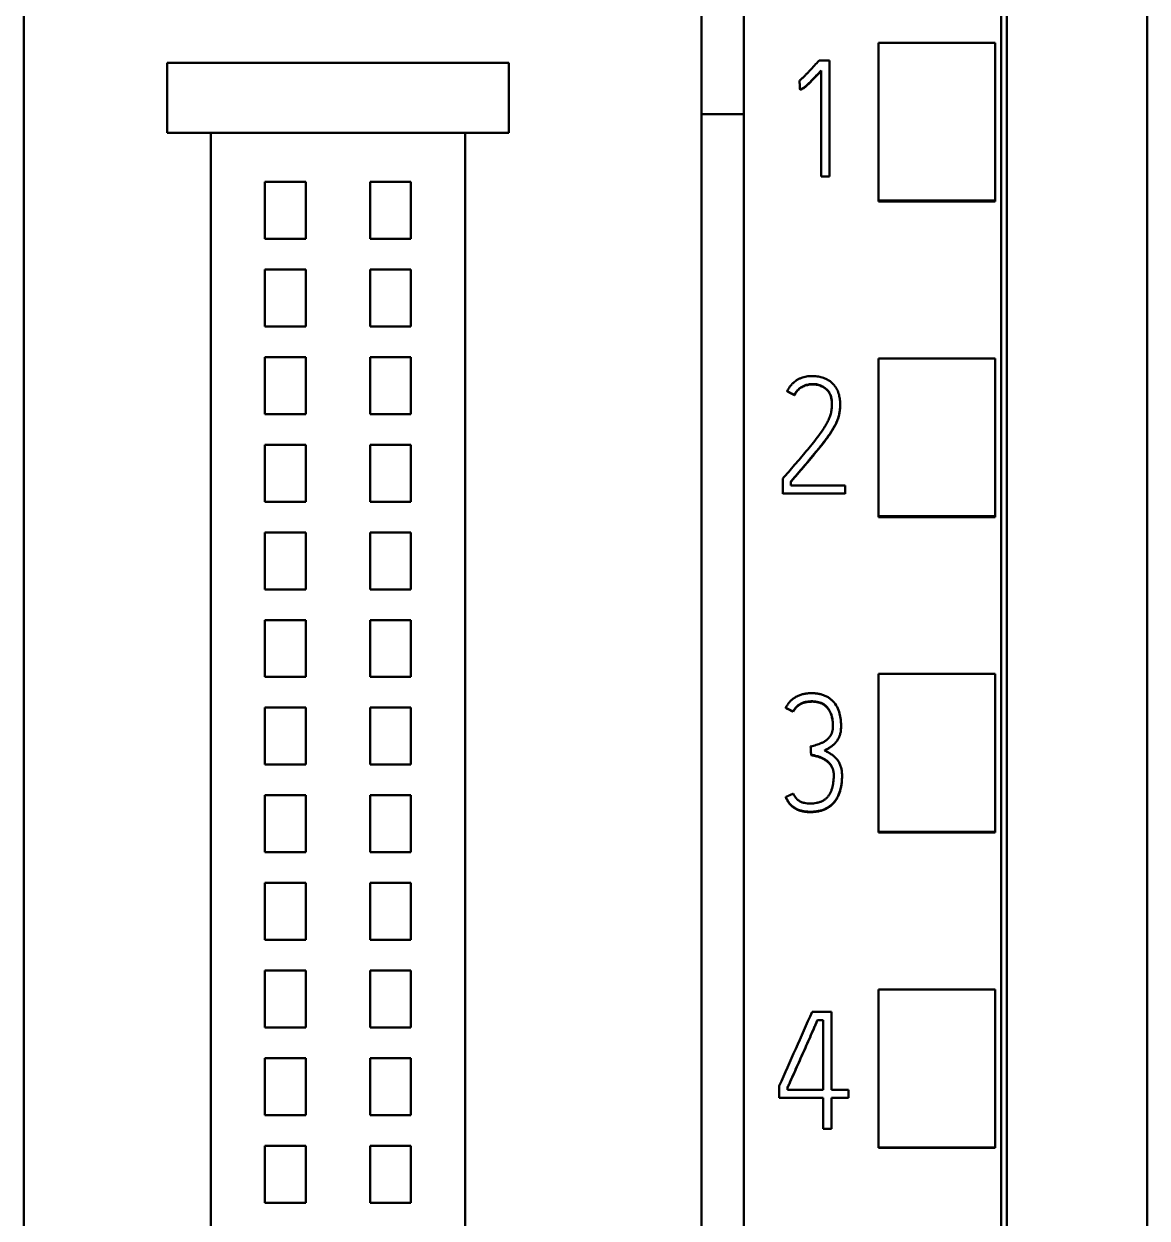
# Model space of a CAD drawing. Header units: millimetres. Extents: x 0 to 594, y 0 to 420.
# Drawn here: x 239.92 to 259.14, y 276.38 to 296.82 of the extents above; entities that cross this region are included whole.
import ezdxf

# ---------------------------------------------------------------- set-up
doc = ezdxf.new("R2010")
doc.units = ezdxf.units.MM
doc.layers.add('1', color=7, linetype='Continuous')

msp = doc.modelspace()

# ---------------------------------------------------------------- linework, layer by layer
at = {"layer": '1', "color": 7, "linetype": 'Continuous', "lineweight": 50}
for p, q in [((252.241, 359.514), (252.241, 246.096)), ((256.641, 357.234), (256.641, 248.419)), ((251.516, 301.067), (251.516, 295.278)), ((239.916, 299.086), (239.916, 261.734)), ((254.541, 293.8), (254.541, 296.501)), ((256.541, 296.501), (254.541, 296.501)), ((256.541, 293.8), (256.541, 296.501)), ((253.702, 296.2), (253.527, 296.2)), ((253.702, 294.211), (253.702, 296.2)), ((242.366, 296.159), (242.366, 294.959)), ((248.216, 296.159), (242.366, 296.159)), ((248.216, 294.959), (248.216, 296.159)), ((253.563, 296.028), (253.563, 294.211)), ((253.191, 295.854), (253.191, 295.848)), ((253.2, 295.707), (253.2, 295.7)), ((251.516, 295.278), (251.516, 261.708)), ((252.241, 295.278), (251.516, 295.278)), ((242.366, 294.959), (248.216, 294.959)), ((243.116, 294.959), (243.116, 265.009)), ((247.466, 265.009), (247.466, 294.959)), ((253.563, 294.211), (253.702, 294.211)), ((244.041, 293.146), (244.041, 294.121)), ((244.041, 294.121), (244.741, 294.121)), ((244.741, 294.121), (244.741, 293.146)), ((245.841, 293.146), (245.841, 294.121)), ((245.841, 294.121), (246.541, 294.121)), ((246.541, 294.121), (246.541, 293.146)), ((254.541, 293.783), (254.541, 293.8)), ((256.541, 293.8), (254.541, 293.8)), ((256.541, 293.783), (254.541, 293.783)), ((256.541, 293.783), (256.541, 293.8)), ((244.741, 293.146), (244.041, 293.146)), ((246.541, 293.146), (245.841, 293.146)), ((244.041, 292.621), (244.741, 292.621)), ((244.041, 291.646), (244.041, 292.621)), ((244.741, 292.621), (244.741, 291.646)), ((245.841, 291.646), (245.841, 292.621)), ((245.841, 292.621), (246.541, 292.621)), ((246.541, 292.621), (246.541, 291.646)), ((244.741, 291.646), (244.041, 291.646)), ((246.541, 291.646), (245.841, 291.646)), ((244.041, 291.121), (244.741, 291.121)), ((244.041, 290.146), (244.041, 291.121)), ((244.741, 291.121), (244.741, 290.146)), ((245.841, 291.121), (246.541, 291.121)), ((245.841, 290.146), (245.841, 291.121)), ((246.541, 291.121), (246.541, 290.146)), ((254.541, 288.398), (254.541, 291.099)), ((256.541, 291.099), (254.541, 291.099)), ((256.541, 288.398), (256.541, 291.099)), ((252.981, 290.538), (252.981, 290.532)), ((253.106, 290.475), (253.106, 290.468)), ((253.888, 290.306), (253.888, 290.312)), ((244.741, 290.146), (244.041, 290.146)), ((246.541, 290.146), (245.841, 290.146)), ((244.041, 288.646), (244.041, 289.621)), ((244.041, 289.621), (244.741, 289.621)), ((244.741, 289.621), (244.741, 288.646)), ((245.841, 288.646), (245.841, 289.621)), ((245.841, 289.621), (246.541, 289.621)), ((246.541, 289.621), (246.541, 288.646)), ((252.906, 289.042), (252.906, 288.787)), ((253.045, 288.926), (253.045, 288.992)), ((253.971, 288.926), (253.045, 288.926)), ((253.971, 288.787), (253.971, 288.926)), ((244.741, 288.646), (244.041, 288.646)), ((246.541, 288.646), (245.841, 288.646)), ((252.906, 288.787), (252.906, 288.781)), ((252.906, 288.787), (253.971, 288.787)), ((253.971, 288.787), (253.971, 288.781)), ((254.541, 288.383), (254.541, 288.398)), ((256.541, 288.398), (254.541, 288.398)), ((256.541, 288.383), (254.541, 288.383)), ((256.541, 288.383), (256.541, 288.398)), ((244.041, 287.146), (244.041, 288.121)), ((244.041, 288.121), (244.741, 288.121)), ((244.741, 288.121), (244.741, 287.146)), ((245.841, 287.146), (245.841, 288.121)), ((245.841, 288.121), (246.541, 288.121)), ((246.541, 288.121), (246.541, 287.146)), ((244.741, 287.146), (244.041, 287.146)), ((246.541, 287.146), (245.841, 287.146)), ((244.041, 285.646), (244.041, 286.621)), ((244.041, 286.621), (244.741, 286.621)), ((244.741, 286.621), (244.741, 285.646)), ((245.841, 285.646), (245.841, 286.621)), ((245.841, 286.621), (246.541, 286.621)), ((246.541, 286.621), (246.541, 285.646)), ((244.741, 285.646), (244.041, 285.646)), ((246.541, 285.646), (245.841, 285.646)), ((254.541, 282.996), (254.541, 285.698)), ((256.541, 285.698), (254.541, 285.698)), ((256.541, 282.996), (256.541, 285.698)), ((244.041, 285.121), (244.741, 285.121)), ((244.041, 284.146), (244.041, 285.121)), ((244.741, 285.121), (244.741, 284.146)), ((245.841, 285.121), (246.541, 285.121)), ((245.841, 284.146), (245.841, 285.121)), ((246.541, 285.121), (246.541, 284.146)), ((252.957, 285.119), (252.957, 285.113)), ((253.085, 285.055), (253.085, 285.049)), ((253.903, 284.8), (253.903, 284.806)), ((253.382, 284.454), (253.382, 284.447)), ((244.741, 284.146), (244.041, 284.146)), ((246.541, 284.146), (245.841, 284.146)), ((253.39, 284.315), (253.39, 284.309)), ((253.92, 283.947), (253.92, 283.953)), ((244.041, 282.646), (244.041, 283.621)), ((244.041, 283.621), (244.741, 283.621)), ((244.741, 283.621), (244.741, 282.646)), ((245.841, 282.646), (245.841, 283.621)), ((245.841, 283.621), (246.541, 283.621)), ((246.541, 283.621), (246.541, 282.646)), ((252.957, 283.592), (252.957, 283.585)), ((254.541, 282.983), (254.541, 282.996)), ((256.541, 282.996), (254.541, 282.996)), ((256.541, 282.983), (254.541, 282.983)), ((256.541, 282.983), (256.541, 282.996)), ((244.741, 282.646), (244.041, 282.646)), ((246.541, 282.646), (245.841, 282.646)), ((244.041, 281.146), (244.041, 282.121)), ((244.041, 282.121), (244.741, 282.121)), ((244.741, 282.121), (244.741, 281.146)), ((245.841, 281.146), (245.841, 282.121)), ((245.841, 282.121), (246.541, 282.121)), ((246.541, 282.121), (246.541, 281.146)), ((244.741, 281.146), (244.041, 281.146)), ((246.541, 281.146), (245.841, 281.146)), ((244.041, 279.646), (244.041, 280.621)), ((244.041, 280.621), (244.741, 280.621)), ((244.741, 280.621), (244.741, 279.646)), ((245.841, 280.621), (246.541, 280.621)), ((245.841, 279.646), (245.841, 280.621)), ((246.541, 280.621), (246.541, 279.646)), ((254.541, 277.595), (254.541, 280.296)), ((256.541, 280.296), (254.541, 280.296)), ((256.541, 277.595), (256.541, 280.296)), ((253.407, 279.912), (253.737, 279.912)), ((253.737, 279.912), (253.737, 278.581)), ((244.741, 279.646), (244.041, 279.646)), ((246.541, 279.646), (245.841, 279.646)), ((253.595, 279.773), (253.498, 279.773)), ((253.595, 278.581), (253.595, 279.773)), ((244.041, 278.146), (244.041, 279.121)), ((244.041, 279.121), (244.741, 279.121)), ((244.741, 279.121), (244.741, 278.146)), ((245.841, 278.146), (245.841, 279.121)), ((245.841, 279.121), (246.541, 279.121)), ((246.541, 279.121), (246.541, 278.146)), ((252.846, 278.442), (252.846, 278.648)), ((252.985, 278.617), (252.985, 278.581)), ((253.595, 278.442), (252.846, 278.442)), ((252.985, 278.581), (253.595, 278.581)), ((253.595, 277.913), (253.595, 278.442)), ((253.737, 278.581), (254.031, 278.581)), ((253.737, 278.442), (253.737, 277.913)), ((254.031, 278.442), (253.737, 278.442)), ((254.031, 278.581), (254.031, 278.442)), ((244.741, 278.146), (244.041, 278.146)), ((246.541, 278.146), (245.841, 278.146)), ((253.737, 277.913), (253.595, 277.913)), ((244.041, 276.646), (244.041, 277.621)), ((244.041, 277.621), (244.741, 277.621)), ((244.741, 277.621), (244.741, 276.646)), ((245.841, 277.621), (246.541, 277.621)), ((245.841, 276.646), (245.841, 277.621)), ((246.541, 277.621), (246.541, 276.646)), ((254.541, 277.584), (254.541, 277.595)), ((256.541, 277.595), (254.541, 277.595)), ((256.541, 277.584), (256.541, 277.595)), ((256.541, 277.584), (254.541, 277.584)), ((244.741, 276.646), (244.041, 276.646)), ((246.541, 276.646), (245.841, 276.646))]:
    msp.add_line(p, q, dxfattribs=at)
msp.add_ellipse((263.064, 239.989), major_axis=(441.592, 998.143), ratio=0.022901, start_param=1.540922, end_param=1.542189, dxfattribs=at)
for points, knots in [([(256.741, 357.42), (256.741, 354.376), (256.741, 344.806), (256.741, 330.636), (256.741, 316.069), (256.741, 301.859), (256.741, 287.565), (256.741, 272.079), (256.741, 259.439), (256.741, 251.474), (256.741, 248.133)], [0, 0, 0, 0, 0.083934, 0.263736, 0.389889, 0.484142, 0.653794, 0.78188, 0.908517, 1, 1, 1, 1]), ([(259.141, 354.354), (259.141, 352.331), (259.141, 343.782), (259.141, 330.636), (259.141, 316.069), (259.141, 301.859), (259.141, 287.565), (259.141, 272.079), (259.141, 259.32), (259.141, 250.439), (259.141, 246.181), (259.141, 245.383)], [0, 0, 0, 0, 0.055935, 0.236292, 0.362833, 0.457376, 0.627551, 0.756032, 0.883059, 0.978086, 1, 1, 1, 1]), ([(253.527, 296.2), (253.5, 296.17), (253.474, 296.14), (253.419, 296.08), (253.392, 296.051), (253.35, 296.007), (253.337, 295.993), (253.309, 295.963), (253.295, 295.949), (253.266, 295.921), (253.252, 295.907), (253.222, 295.88), (253.207, 295.867), (253.191, 295.854)], [0, 0, 0, 0, 0.25, 0.25, 0.5, 0.5, 0.625, 0.625, 0.75, 0.75, 0.875, 0.875, 1, 1, 1, 1]), ([(253.2, 295.707), (253.205, 295.707), (253.21, 295.708), (253.22, 295.71), (253.225, 295.711), (253.235, 295.714), (253.24, 295.717), (253.248, 295.722), (253.253, 295.725), (253.265, 295.733), (253.274, 295.74), (253.289, 295.752), (253.297, 295.759), (253.32, 295.779), (253.335, 295.793), (253.365, 295.822), (253.379, 295.836), (253.423, 295.879), (253.451, 295.909), (253.507, 295.968), (253.535, 295.998), (253.563, 296.028)], [0, 0, 0, 0, 0.03125, 0.03125, 0.0625, 0.0625, 0.09375, 0.09375, 0.125, 0.125, 0.1875, 0.1875, 0.25, 0.25, 0.375, 0.375, 0.5, 0.5, 0.75, 0.75, 1, 1, 1, 1]), ([(253.563, 296.022), (253.535, 295.992), (253.507, 295.962), (253.451, 295.903), (253.423, 295.873), (253.379, 295.83), (253.365, 295.815), (253.335, 295.787), (253.32, 295.773), (253.297, 295.753), (253.289, 295.746), (253.273, 295.733), (253.265, 295.727), (253.253, 295.718), (253.248, 295.715), (253.239, 295.71), (253.235, 295.708), (253.225, 295.705), (253.22, 295.703), (253.21, 295.701), (253.205, 295.7), (253.2, 295.7)], [0, 0, 0, 0, 0.25, 0.25, 0.5, 0.5, 0.625, 0.625, 0.75, 0.75, 0.8125, 0.8125, 0.875, 0.875, 0.90625, 0.90625, 0.9375, 0.9375, 0.96875, 0.96875, 1, 1, 1, 1]), ([(253.045, 288.992), (253.083, 289.038), (253.122, 289.084), (253.2, 289.176), (253.24, 289.222), (253.318, 289.314), (253.357, 289.36), (253.434, 289.452), (253.473, 289.498), (253.549, 289.592), (253.586, 289.639), (253.641, 289.711), (253.659, 289.735), (253.694, 289.784), (253.711, 289.809), (253.745, 289.859), (253.761, 289.885), (253.791, 289.937), (253.805, 289.963), (253.824, 290.004), (253.83, 290.018), (253.841, 290.046), (253.846, 290.06), (253.861, 290.104), (253.868, 290.133), (253.879, 290.192), (253.883, 290.222), (253.887, 290.267), (253.887, 290.282), (253.888, 290.312), (253.888, 290.327), (253.886, 290.373), (253.882, 290.403), (253.874, 290.447), (253.871, 290.462), (253.864, 290.491), (253.859, 290.506), (253.849, 290.534), (253.843, 290.548), (253.829, 290.575), (253.822, 290.588), (253.81, 290.607), (253.806, 290.614), (253.797, 290.626), (253.792, 290.632), (253.777, 290.649), (253.767, 290.661), (253.746, 290.682), (253.735, 290.692), (253.717, 290.706), (253.71, 290.71), (253.698, 290.719), (253.691, 290.723), (253.658, 290.742), (253.631, 290.754), (253.588, 290.769), (253.573, 290.774), (253.544, 290.782), (253.529, 290.785), (253.499, 290.79), (253.484, 290.792), (253.454, 290.795), (253.439, 290.795), (253.409, 290.796), (253.394, 290.796), (253.363, 290.795), (253.348, 290.794), (253.303, 290.788), (253.273, 290.782), (253.23, 290.769), (253.216, 290.763), (253.195, 290.754), (253.188, 290.751), (253.174, 290.744), (253.168, 290.74), (253.135, 290.721), (253.111, 290.704), (253.077, 290.673), (253.066, 290.662), (253.045, 290.64), (253.036, 290.628), (253.009, 290.592), (252.993, 290.566), (252.981, 290.538)], [0, 0, 0, 0, 0.0625, 0.0625, 0.125, 0.125, 0.1875, 0.1875, 0.25, 0.25, 0.3125, 0.3125, 0.34375, 0.34375, 0.375, 0.375, 0.40625, 0.40625, 0.4375, 0.4375, 0.453125, 0.453125, 0.46875, 0.46875, 0.5, 0.5, 0.53125, 0.53125, 0.546875, 0.546875, 0.5625, 0.5625, 0.59375, 0.59375, 0.609375, 0.609375, 0.625, 0.625, 0.640625, 0.640625, 0.65625, 0.65625, 0.664063, 0.664063, 0.671875, 0.671875, 0.6875, 0.6875, 0.703125, 0.703125, 0.710938, 0.710938, 0.71875, 0.71875, 0.75, 0.75, 0.765625, 0.765625, 0.78125, 0.78125, 0.796875, 0.796875, 0.8125, 0.8125, 0.828125, 0.828125, 0.84375, 0.84375, 0.875, 0.875, 0.890625, 0.890625, 0.898438, 0.898438, 0.90625, 0.90625, 0.9375, 0.9375, 0.953125, 0.953125, 0.96875, 0.96875, 1, 1, 1, 1]), ([(253.106, 290.475), (253.117, 290.498), (253.131, 290.52), (253.155, 290.55), (253.163, 290.56), (253.182, 290.578), (253.192, 290.587), (253.223, 290.609), (253.246, 290.622), (253.295, 290.641), (253.319, 290.648), (253.357, 290.656), (253.37, 290.657), (253.396, 290.66), (253.409, 290.66), (253.448, 290.66), (253.474, 290.657), (253.512, 290.649), (253.524, 290.645), (253.549, 290.637), (253.561, 290.632), (253.596, 290.615), (253.618, 290.602), (253.649, 290.577), (253.658, 290.568), (253.676, 290.55), (253.684, 290.54), (253.695, 290.524), (253.699, 290.518), (253.705, 290.507), (253.715, 290.489), (253.722, 290.471), (253.73, 290.447), (253.733, 290.434), (253.739, 290.408), (253.741, 290.396), (253.744, 290.37), (253.745, 290.357), (253.746, 290.331), (253.747, 290.318), (253.746, 290.293), (253.746, 290.279), (253.744, 290.254), (253.743, 290.241), (253.738, 290.202), (253.733, 290.177), (253.723, 290.139), (253.719, 290.127), (253.711, 290.102), (253.706, 290.09), (253.692, 290.054), (253.681, 290.031), (253.657, 289.986), (253.644, 289.963), (253.618, 289.92), (253.604, 289.898), (253.561, 289.834), (253.531, 289.792), (253.438, 289.669), (253.374, 289.589), (253.274, 289.471), (253.241, 289.432), (253.175, 289.353), (253.141, 289.314), (253.074, 289.236), (253.04, 289.198), (252.973, 289.12), (252.939, 289.081), (252.906, 289.042)], [0, 0, 0, 0, 0.03125, 0.03125, 0.046875, 0.046875, 0.0625, 0.0625, 0.09375, 0.09375, 0.125, 0.125, 0.140625, 0.140625, 0.15625, 0.15625, 0.1875, 0.1875, 0.203125, 0.203125, 0.21875, 0.21875, 0.25, 0.25, 0.265625, 0.265625, 0.28125, 0.28125, 0.289062, 0.289062, 0.296875, 0.3125, 0.3125, 0.328125, 0.328125, 0.34375, 0.34375, 0.359375, 0.359375, 0.375, 0.375, 0.390625, 0.390625, 0.40625, 0.40625, 0.4375, 0.4375, 0.453125, 0.453125, 0.46875, 0.46875, 0.5, 0.5, 0.53125, 0.53125, 0.5625, 0.5625, 0.625, 0.625, 0.75, 0.75, 0.8125, 0.8125, 0.875, 0.875, 0.9375, 0.9375, 1, 1, 1, 1]), ([(253.747, 290.303), (253.747, 290.314), (253.746, 290.324), (253.745, 290.348), (253.744, 290.36), (253.741, 290.386), (253.739, 290.399), (253.734, 290.424), (253.731, 290.437), (253.723, 290.462), (253.718, 290.474), (253.71, 290.492), (253.707, 290.497), (253.701, 290.509), (253.697, 290.514), (253.679, 290.542), (253.661, 290.56), (253.636, 290.581), (253.631, 290.585), (253.62, 290.593), (253.604, 290.604), (253.575, 290.619), (253.551, 290.629), (253.527, 290.638), (253.514, 290.642), (253.476, 290.65), (253.45, 290.654), (253.398, 290.654), (253.359, 290.651), (253.321, 290.642), (253.296, 290.635), (253.283, 290.631), (253.259, 290.621), (253.248, 290.615), (253.225, 290.603), (253.214, 290.596), (253.182, 290.573), (253.163, 290.555), (253.139, 290.525), (253.131, 290.514), (253.118, 290.492), (253.111, 290.48), (253.106, 290.468)], [0, 0, 0, 0, 0.034384, 0.034384, 0.076368, 0.076368, 0.118351, 0.118351, 0.160334, 0.160334, 0.202317, 0.202317, 0.223309, 0.223309, 0.244301, 0.244301, 0.328267, 0.328267, 0.349259, 0.349259, 0.370251, 0.412234, 0.454217, 0.454217, 0.496201, 0.496201, 0.580167, 0.580167, 0.664134, 0.706117, 0.706117, 0.7481, 0.7481, 0.790084, 0.790084, 0.832067, 0.832067, 0.916033, 0.916033, 0.958017, 0.958017, 1, 1, 1, 1]), ([(253.888, 290.306), (253.888, 290.3), (253.888, 290.295), (253.887, 290.274), (253.886, 290.259), (253.883, 290.214), (253.879, 290.184), (253.867, 290.125), (253.86, 290.096), (253.846, 290.053), (253.84, 290.038), (253.829, 290.01), (253.823, 289.996), (253.804, 289.955), (253.79, 289.929), (253.76, 289.877), (253.744, 289.851), (253.711, 289.802), (253.693, 289.777), (253.658, 289.728), (253.64, 289.704), (253.586, 289.632), (253.548, 289.585), (253.472, 289.492), (253.434, 289.445), (253.357, 289.353), (253.317, 289.307), (253.239, 289.216), (253.2, 289.17), (253.122, 289.078), (253.083, 289.032), (253.045, 288.986)], [0, 0, 0, 0, 0.010377, 0.010377, 0.038652, 0.038652, 0.095202, 0.095202, 0.151752, 0.151752, 0.180027, 0.180027, 0.208302, 0.208302, 0.264851, 0.264851, 0.321401, 0.321401, 0.377951, 0.377951, 0.434501, 0.434501, 0.547601, 0.547601, 0.660701, 0.660701, 0.7738, 0.7738, 0.8869, 0.8869, 1, 1, 1, 1]), ([(252.957, 285.119), (252.965, 285.137), (252.985, 285.173), (253.009, 285.205), (253.03, 285.227), (253.037, 285.235), (253.052, 285.249), (253.059, 285.255), (253.083, 285.274), (253.099, 285.286), (253.125, 285.302), (253.134, 285.307), (253.152, 285.317), (253.161, 285.321), (253.189, 285.333), (253.207, 285.34), (253.237, 285.349), (253.246, 285.351), (253.266, 285.356), (253.276, 285.358), (253.306, 285.363), (253.346, 285.367), (253.386, 285.368), (253.426, 285.368), (253.446, 285.367), (253.487, 285.363), (253.507, 285.361), (253.546, 285.353), (253.566, 285.348), (253.604, 285.336), (253.623, 285.328), (253.651, 285.315), (253.66, 285.311), (253.677, 285.301), (253.686, 285.296), (253.711, 285.279), (253.726, 285.266), (253.749, 285.246), (253.756, 285.239), (253.77, 285.225), (253.777, 285.217), (253.809, 285.178), (253.83, 285.143), (253.863, 285.069), (253.875, 285.031), (253.888, 284.972), (253.892, 284.952), (253.897, 284.913), (253.899, 284.892), (253.902, 284.852), (253.903, 284.832), (253.903, 284.792), (253.903, 284.772), (253.9, 284.732), (253.898, 284.712), (253.889, 284.672), (253.884, 284.653), (253.869, 284.615), (253.86, 284.597), (253.845, 284.571), (253.84, 284.562), (253.828, 284.546), (253.822, 284.538), (253.802, 284.515), (253.788, 284.5), (253.765, 284.48), (253.758, 284.474), (253.742, 284.461), (253.733, 284.455), (253.708, 284.439), (253.691, 284.428), (253.656, 284.408), (253.638, 284.399), (253.62, 284.39)], [0, 0, 0, 0, 0.03125, 0.0625, 0.0625, 0.078125, 0.078125, 0.09375, 0.09375, 0.125, 0.125, 0.140625, 0.140625, 0.15625, 0.15625, 0.1875, 0.1875, 0.203125, 0.203125, 0.21875, 0.21875, 0.25, 0.28125, 0.28125, 0.3125, 0.3125, 0.34375, 0.34375, 0.375, 0.375, 0.40625, 0.40625, 0.421875, 0.421875, 0.4375, 0.4375, 0.46875, 0.46875, 0.484375, 0.484375, 0.5, 0.5, 0.5625, 0.5625, 0.625, 0.625, 0.65625, 0.65625, 0.6875, 0.6875, 0.71875, 0.71875, 0.75, 0.75, 0.78125, 0.78125, 0.8125, 0.8125, 0.84375, 0.84375, 0.859375, 0.859375, 0.875, 0.875, 0.90625, 0.90625, 0.921875, 0.921875, 0.9375, 0.9375, 0.96875, 0.96875, 1, 1, 1, 1]), ([(253.382, 284.454), (253.413, 284.463), (253.445, 284.473), (253.508, 284.492), (253.539, 284.502), (253.584, 284.523), (253.599, 284.53), (253.627, 284.547), (253.641, 284.556), (253.66, 284.572), (253.667, 284.577), (253.679, 284.588), (253.685, 284.594), (253.701, 284.613), (253.711, 284.626), (253.725, 284.646), (253.729, 284.654), (253.736, 284.668), (253.74, 284.676), (253.749, 284.699), (253.753, 284.715), (253.759, 284.747), (253.76, 284.764), (253.762, 284.797), (253.762, 284.814), (253.761, 284.863), (253.759, 284.896), (253.751, 284.944), (253.748, 284.961), (253.741, 284.985), (253.739, 284.993), (253.734, 285.009), (253.731, 285.016), (253.722, 285.039), (253.714, 285.054), (253.698, 285.083), (253.689, 285.097), (253.669, 285.124), (253.658, 285.136), (253.64, 285.153), (253.634, 285.159), (253.621, 285.169), (253.614, 285.174), (253.593, 285.188), (253.578, 285.195), (253.547, 285.208), (253.532, 285.213), (253.499, 285.221), (253.483, 285.224), (253.45, 285.228), (253.433, 285.229), (253.4, 285.23), (253.384, 285.23), (253.35, 285.227), (253.334, 285.226), (253.301, 285.22), (253.285, 285.217), (253.261, 285.21), (253.253, 285.207), (253.237, 285.201), (253.23, 285.198), (253.214, 285.191), (253.207, 285.187), (253.193, 285.179), (253.186, 285.174), (253.166, 285.159), (253.153, 285.149), (253.13, 285.125), (253.119, 285.112), (253.101, 285.085), (253.092, 285.07), (253.085, 285.055)], [0, 0, 0, 0, 0.0625, 0.0625, 0.125, 0.125, 0.15625, 0.15625, 0.1875, 0.1875, 0.203125, 0.203125, 0.21875, 0.21875, 0.25, 0.25, 0.265625, 0.265625, 0.28125, 0.28125, 0.3125, 0.3125, 0.34375, 0.34375, 0.375, 0.375, 0.4375, 0.4375, 0.46875, 0.46875, 0.484375, 0.484375, 0.5, 0.5, 0.53125, 0.53125, 0.5625, 0.5625, 0.59375, 0.59375, 0.609375, 0.609375, 0.625, 0.625, 0.65625, 0.65625, 0.6875, 0.6875, 0.71875, 0.71875, 0.75, 0.75, 0.78125, 0.78125, 0.8125, 0.8125, 0.84375, 0.84375, 0.859375, 0.859375, 0.875, 0.875, 0.890625, 0.890625, 0.90625, 0.90625, 0.9375, 0.9375, 0.96875, 0.96875, 1, 1, 1, 1]), ([(253.085, 285.049), (253.092, 285.064), (253.1, 285.078), (253.119, 285.105), (253.129, 285.118), (253.146, 285.136), (253.152, 285.141), (253.165, 285.152), (253.172, 285.157), (253.185, 285.167), (253.192, 285.172), (253.206, 285.18), (253.213, 285.184), (253.235, 285.195), (253.251, 285.201), (253.283, 285.21), (253.299, 285.214), (253.332, 285.219), (253.348, 285.221), (253.381, 285.223), (253.398, 285.224), (253.447, 285.223), (253.48, 285.219), (253.521, 285.209), (253.529, 285.207), (253.545, 285.202), (253.552, 285.199), (253.575, 285.19), (253.59, 285.183), (253.611, 285.169), (253.618, 285.165), (253.631, 285.154), (253.638, 285.149), (253.656, 285.132), (253.667, 285.12), (253.682, 285.1), (253.687, 285.093), (253.696, 285.079), (253.709, 285.058), (253.72, 285.036), (253.733, 285.006), (253.738, 284.99), (253.746, 284.96), (253.749, 284.946), (253.752, 284.932)], [0, 0, 0, 0, 0.055991, 0.055991, 0.111982, 0.111982, 0.139978, 0.139978, 0.167973, 0.167973, 0.195969, 0.195969, 0.223964, 0.223964, 0.279955, 0.279955, 0.335946, 0.335946, 0.391937, 0.391937, 0.447928, 0.447928, 0.55991, 0.55991, 0.587906, 0.587906, 0.615901, 0.615901, 0.671892, 0.671892, 0.699888, 0.699888, 0.727884, 0.727884, 0.783875, 0.783875, 0.81187, 0.81187, 0.839866, 0.895857, 0.895857, 0.951848, 0.951848, 1, 1, 1, 1]), ([(253.897, 284.707), (253.899, 284.719), (253.9, 284.732), (253.903, 284.763), (253.903, 284.781), (253.903, 284.8)], [0, 0, 0, 0, 0.4, 0.4, 1, 1, 1, 1]), ([(253.62, 284.39), (253.639, 284.38), (253.657, 284.37), (253.694, 284.349), (253.712, 284.338), (253.747, 284.315), (253.764, 284.303), (253.788, 284.283), (253.796, 284.276), (253.811, 284.261), (253.819, 284.253), (253.839, 284.229), (253.851, 284.212), (253.868, 284.185), (253.873, 284.176), (253.882, 284.156), (253.886, 284.147), (253.897, 284.117), (253.904, 284.097), (253.91, 284.066), (253.912, 284.056), (253.916, 284.035), (253.917, 284.024), (253.919, 283.993), (253.92, 283.972), (253.92, 283.93), (253.919, 283.909), (253.916, 283.867), (253.914, 283.846), (253.909, 283.804), (253.906, 283.784), (253.893, 283.722), (253.882, 283.682), (253.862, 283.634), (253.858, 283.624), (253.849, 283.605), (253.844, 283.596), (253.829, 283.568), (253.818, 283.55), (253.793, 283.516), (253.78, 283.5), (253.758, 283.477), (253.75, 283.469), (253.734, 283.455), (253.726, 283.448), (253.701, 283.429), (253.684, 283.417), (253.656, 283.402), (253.647, 283.397), (253.628, 283.388), (253.618, 283.383), (253.569, 283.364), (253.528, 283.353), (253.466, 283.344), (253.444, 283.342), (253.402, 283.339), (253.381, 283.339), (253.339, 283.34), (253.318, 283.341), (253.286, 283.344), (253.276, 283.346), (253.255, 283.349), (253.245, 283.352), (253.214, 283.359), (253.193, 283.365), (253.164, 283.377), (253.154, 283.381), (253.135, 283.391), (253.126, 283.395), (253.098, 283.412), (253.081, 283.424), (253.057, 283.444), (253.049, 283.451), (253.034, 283.466), (253.027, 283.475), (253.008, 283.499), (252.996, 283.517), (252.975, 283.554), (252.966, 283.572), (252.957, 283.592)], [0, 0, 0, 0, 0.03125, 0.03125, 0.0625, 0.0625, 0.09375, 0.09375, 0.109375, 0.109375, 0.125, 0.125, 0.15625, 0.15625, 0.171875, 0.171875, 0.1875, 0.1875, 0.21875, 0.21875, 0.234375, 0.234375, 0.25, 0.25, 0.28125, 0.28125, 0.3125, 0.3125, 0.34375, 0.34375, 0.375, 0.375, 0.4375, 0.4375, 0.453125, 0.453125, 0.46875, 0.46875, 0.5, 0.5, 0.53125, 0.53125, 0.546875, 0.546875, 0.5625, 0.5625, 0.59375, 0.59375, 0.609375, 0.609375, 0.625, 0.625, 0.6875, 0.6875, 0.71875, 0.71875, 0.75, 0.75, 0.78125, 0.78125, 0.796875, 0.796875, 0.8125, 0.8125, 0.84375, 0.84375, 0.859375, 0.859375, 0.875, 0.875, 0.90625, 0.90625, 0.921875, 0.921875, 0.9375, 0.9375, 0.96875, 0.96875, 1, 1, 1, 1]), ([(253.62, 284.384), (253.638, 284.393), (253.656, 284.402), (253.681, 284.417), (253.689, 284.421), (253.697, 284.426)], [0, 0, 0, 0, 0.680967, 0.680967, 1, 1, 1, 1]), ([(253.085, 283.65), (253.092, 283.634), (253.1, 283.619), (253.118, 283.589), (253.128, 283.576), (253.146, 283.556), (253.152, 283.55), (253.165, 283.539), (253.172, 283.534), (253.186, 283.524), (253.194, 283.519), (253.209, 283.511), (253.217, 283.508), (253.242, 283.498), (253.258, 283.494), (253.292, 283.487), (253.309, 283.484), (253.344, 283.481), (253.361, 283.481), (253.395, 283.481), (253.413, 283.481), (253.447, 283.484), (253.464, 283.487), (253.49, 283.491), (253.498, 283.493), (253.515, 283.498), (253.523, 283.5), (253.548, 283.508), (253.564, 283.514), (253.588, 283.526), (253.595, 283.53), (253.61, 283.539), (253.617, 283.544), (253.638, 283.559), (253.651, 283.57), (253.675, 283.595), (253.686, 283.609), (253.705, 283.638), (253.714, 283.653), (253.729, 283.684), (253.736, 283.7), (253.752, 283.749), (253.76, 283.783), (253.769, 283.834), (253.771, 283.851), (253.775, 283.886), (253.777, 283.903), (253.778, 283.937), (253.779, 283.955), (253.778, 283.981), (253.778, 283.989), (253.776, 284.006), (253.775, 284.015), (253.772, 284.041), (253.768, 284.058), (253.759, 284.082), (253.756, 284.09), (253.748, 284.106), (253.744, 284.113), (253.731, 284.136), (253.721, 284.15), (253.699, 284.176), (253.687, 284.189), (253.661, 284.211), (253.647, 284.222), (253.618, 284.24), (253.602, 284.249), (253.571, 284.264), (253.556, 284.271), (253.523, 284.282), (253.507, 284.287), (253.458, 284.302), (253.424, 284.309), (253.39, 284.315)], [0, 0, 0, 0, 0.03125, 0.03125, 0.0625, 0.0625, 0.078125, 0.078125, 0.09375, 0.09375, 0.109375, 0.109375, 0.125, 0.125, 0.15625, 0.15625, 0.1875, 0.1875, 0.21875, 0.21875, 0.25, 0.25, 0.28125, 0.28125, 0.296875, 0.296875, 0.3125, 0.3125, 0.34375, 0.34375, 0.359375, 0.359375, 0.375, 0.375, 0.40625, 0.40625, 0.4375, 0.4375, 0.46875, 0.46875, 0.5, 0.5, 0.5625, 0.5625, 0.59375, 0.59375, 0.625, 0.625, 0.65625, 0.65625, 0.671875, 0.671875, 0.6875, 0.6875, 0.71875, 0.71875, 0.734375, 0.734375, 0.75, 0.75, 0.78125, 0.78125, 0.8125, 0.8125, 0.84375, 0.84375, 0.875, 0.875, 0.90625, 0.90625, 0.9375, 0.9375, 1, 1, 1, 1]), ([(253.39, 284.309), (253.424, 284.303), (253.457, 284.295), (253.507, 284.281), (253.523, 284.276), (253.555, 284.265), (253.571, 284.258), (253.595, 284.246), (253.602, 284.242), (253.618, 284.234), (253.625, 284.229), (253.647, 284.215), (253.661, 284.205), (253.68, 284.188), (253.687, 284.182), (253.699, 284.17), (253.705, 284.163), (253.721, 284.143), (253.731, 284.129), (253.744, 284.107), (253.748, 284.099), (253.752, 284.091), (253.752, 284.091), (253.753, 284.09)], [0, 0, 0, 0, 0.234563, 0.234563, 0.351844, 0.351844, 0.469126, 0.469126, 0.527766, 0.527766, 0.586407, 0.586407, 0.703689, 0.703689, 0.762329, 0.762329, 0.82097, 0.82097, 0.938251, 0.938251, 0.996892, 0.996892, 1, 1, 1, 1]), ([(252.957, 283.585), (252.966, 283.566), (252.975, 283.547), (252.996, 283.511), (253.008, 283.493), (253.027, 283.468), (253.034, 283.46), (253.049, 283.445), (253.057, 283.438), (253.081, 283.418), (253.098, 283.406), (253.125, 283.39), (253.135, 283.385), (253.154, 283.375), (253.163, 283.371), (253.193, 283.36), (253.213, 283.353), (253.254, 283.343), (253.275, 283.34), (253.316, 283.335), (253.337, 283.334), (253.379, 283.333), (253.4, 283.333), (253.442, 283.336), (253.463, 283.338), (253.494, 283.342), (253.505, 283.344), (253.525, 283.348), (253.536, 283.35), (253.566, 283.358), (253.586, 283.365), (253.616, 283.376), (253.625, 283.38), (253.644, 283.389), (253.654, 283.394), (253.682, 283.41), (253.699, 283.421), (253.732, 283.446), (253.748, 283.46), (253.777, 283.49), (253.791, 283.507), (253.816, 283.541), (253.827, 283.558), (253.842, 283.586), (253.847, 283.595), (253.856, 283.614), (253.861, 283.624), (253.881, 283.673), (253.892, 283.713), (253.905, 283.774), (253.908, 283.795), (253.914, 283.837), (253.916, 283.858), (253.918, 283.882), (253.918, 283.885), (253.918, 283.888)], [0, 0, 0, 0, 0.045146, 0.045146, 0.090291, 0.090291, 0.112864, 0.112864, 0.135437, 0.135437, 0.180583, 0.180583, 0.203156, 0.203156, 0.225729, 0.225729, 0.270874, 0.270874, 0.31602, 0.31602, 0.361166, 0.361166, 0.406311, 0.406311, 0.451457, 0.451457, 0.47403, 0.47403, 0.496603, 0.496603, 0.541748, 0.541748, 0.564321, 0.564321, 0.586894, 0.586894, 0.63204, 0.63204, 0.677186, 0.677186, 0.722331, 0.722331, 0.767477, 0.767477, 0.79005, 0.79005, 0.812623, 0.812623, 0.902914, 0.902914, 0.94806, 0.94806, 0.993206, 0.993206, 1, 1, 1, 1]), ([(253.498, 279.773), (253.488, 279.749), (253.477, 279.725), (253.456, 279.677), (253.445, 279.653), (253.413, 279.58), (253.392, 279.532), (253.35, 279.435), (253.329, 279.387), (253.286, 279.291), (253.264, 279.243), (253.221, 279.146), (253.2, 279.098), (253.157, 279.002), (253.136, 278.954), (253.093, 278.858), (253.071, 278.809), (253.039, 278.737), (253.028, 278.713), (253.012, 278.677), (253.007, 278.665), (252.996, 278.641), (252.99, 278.629), (252.985, 278.617)], [0, 0, 0, 0, 0.0625, 0.0625, 0.125, 0.125, 0.25, 0.25, 0.375, 0.375, 0.5, 0.5, 0.625, 0.625, 0.75, 0.75, 0.875, 0.875, 0.9375, 0.9375, 0.96875, 0.96875, 1, 1, 1, 1]), ([(252.985, 278.611), (252.99, 278.623), (252.996, 278.635), (253.007, 278.659), (253.012, 278.671), (253.028, 278.707), (253.039, 278.731), (253.071, 278.803), (253.093, 278.851), (253.136, 278.948), (253.157, 278.996), (253.2, 279.092), (253.221, 279.14), (253.264, 279.236), (253.286, 279.285), (253.329, 279.381), (253.35, 279.429), (253.392, 279.526), (253.413, 279.574), (253.445, 279.646), (253.456, 279.67), (253.477, 279.719), (253.488, 279.743), (253.498, 279.767)], [0, 0, 0, 0, 0.03125, 0.03125, 0.0625, 0.0625, 0.125, 0.125, 0.25, 0.25, 0.375, 0.375, 0.5, 0.5, 0.625, 0.625, 0.75, 0.75, 0.875, 0.875, 0.9375, 0.9375, 1, 1, 1, 1])]:
    msp.add_open_spline(points, degree=3, knots=knots, dxfattribs=at)
for points, weights in [([(253.191, 295.854), (253.196, 295.78), (253.2, 295.707)], [0.499999983833, 0.500000016167, 0.499999983833]), ([(253.2, 295.7), (253.196, 295.774), (253.191, 295.848)], [0.499999983692, 0.500000016308, 0.499999983692]), ([(252.981, 290.538), (253.043, 290.506), (253.106, 290.475)], [0.500000034111, 0.499999965889, 0.500000034111]), ([(253.106, 290.468), (253.043, 290.5), (252.981, 290.532)], [0.500000252145, 0.499999747855, 0.500000252145]), ([(253.085, 285.055), (253.021, 285.087), (252.957, 285.119)], [0.499999930142, 0.500000069858, 0.499999930142]), ([(252.957, 285.113), (253.021, 285.081), (253.085, 285.049)], [0.499999864443, 0.500000135557, 0.499999864443]), ([(253.39, 284.315), (253.386, 284.384), (253.382, 284.454)], [0.500000030996, 0.499999969004, 0.500000030996]), ([(253.382, 284.447), (253.386, 284.378), (253.39, 284.309)], [0.499999996594, 0.500000003406, 0.499999996594]), ([(252.957, 283.592), (253.021, 283.621), (253.085, 283.65)], [0.500000149421, 0.499999850579, 0.500000149421])]:
    msp.add_rational_spline(points, weights, degree=2, dxfattribs=at)

doc.saveas('drawing.dxf')
